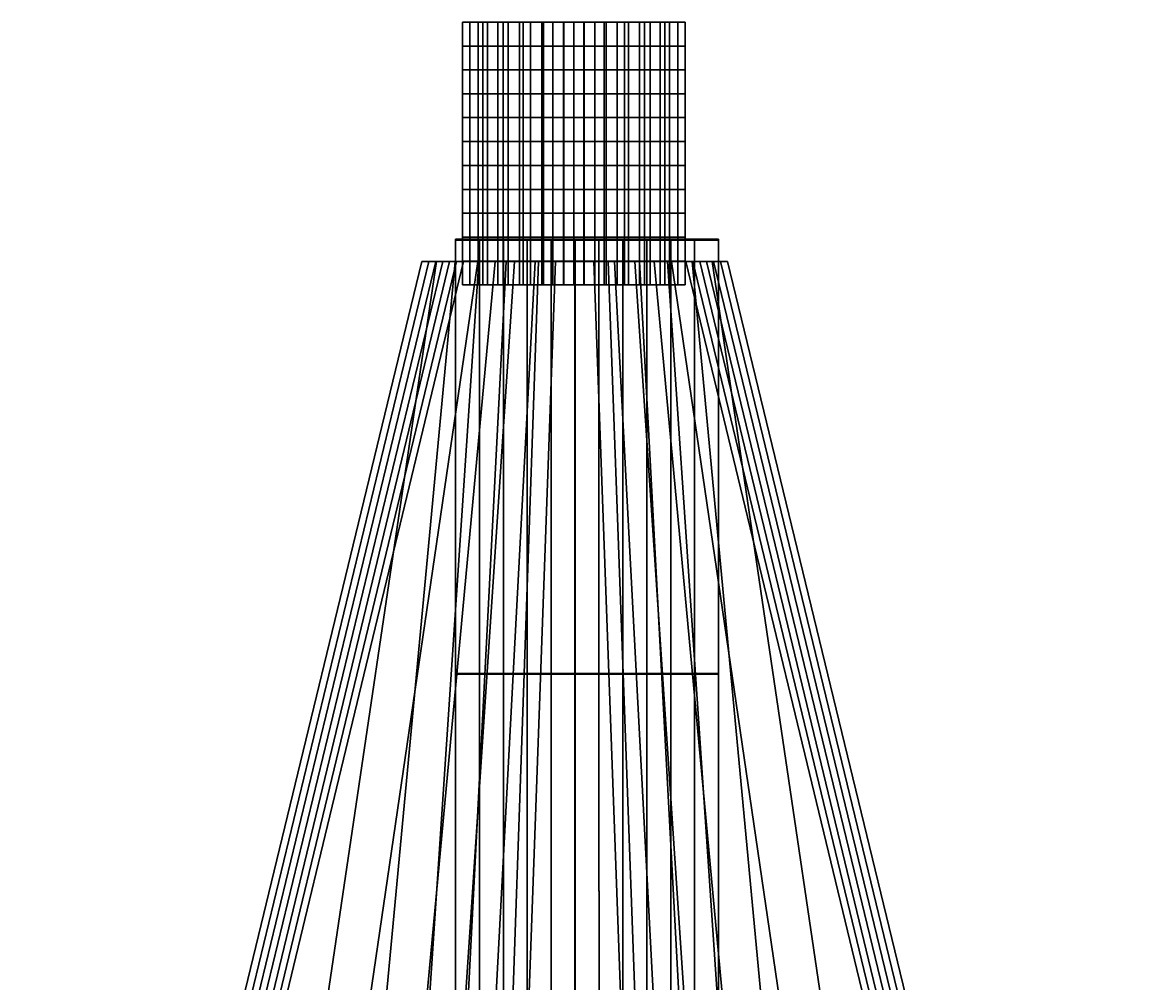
# Model space of a CAD drawing. Extents: x -231 to 375, y -1430 to 1430.
# Drawn here: x 19.4 to 124.5, y 1338.4 to 1429.9 of the extents above; entities that cross this region are included whole.
import ezdxf

# ---------------------------------------------------------------- set-up
doc = ezdxf.new("R2010")
doc.units = 0
for name, color, linetype in [('A_BULKHEAD', 251, 'CONTINUOUS'), ('BOW_PIECE', 251, 'CONTINUOUS'), ('HULL_SKIN', 7, 'CONTINUOUS')]:
    doc.layers.add(name, color=color, linetype=linetype)

msp = doc.modelspace()

# ---------------------------------------------------------------- meshes
at = {"layer": 'A_BULKHEAD'}
mesh = msp.add_polyface(dxfattribs=at)
corners = [(70.8776, 1423.0696, -133.0885), (68.9576, 1423.0696, -133.0885), (68.9576, 1425.3398, -133.0885), (70.8776, 1425.3398, -133.0885), (67.0279, 1423.0696, -133.0885), (67.0279, 1425.3398, -133.0885), (65.108, 1423.0696, -133.0885), (65.108, 1425.3398, -133.0885), (63.1783, 1423.0696, -133.0885), (63.1783, 1425.3398, -133.0885), (61.2584, 1423.0696, -133.0885), (61.2584, 1425.3398, -133.0885), (61.9479, 1425.3398, -123.3385), (61.9479, 1427.6099, -123.3385), (61.2584, 1427.6099, -133.0885), (62.7486, 1425.3398, -106.9685), (62.7486, 1427.6099, -106.9685), (63.6393, 1425.3398, -85.5585), (63.6393, 1427.6099, -85.5585), (64.5983, 1425.3398, -60.6585), (64.5983, 1427.6099, -60.6585), (65.608, 1425.3398, -33.8385), (65.608, 1427.6099, -33.8385), (66.6588, 1425.3398, -6.6485), (66.6588, 1427.6099, -6.6485), (67.7174, 1425.3398, 19.3415), (67.7174, 1427.6099, 19.3415), (68.7897, 1425.3398, 42.5615), (68.7897, 1427.6099, 42.5615), (69.8483, 1425.3398, 61.4715), (69.8483, 1427.6099, 61.4715), (70.8678, 1425.3398, 74.4915), (70.8678, 1427.6099, 74.4915), (71.8483, 1425.3398, 80.0615), (71.8483, 1427.6099, 80.0615), (72.8072, 1425.3398, -133.0885), (70.8776, 1427.6099, -133.0885), (72.8072, 1427.6099, -133.0885), (68.9576, 1427.6099, -133.0885), (67.0279, 1427.6099, -133.0885), (65.108, 1427.6099, -133.0885), (63.1783, 1427.6099, -133.0885), (61.9479, 1429.8899, -123.3385), (61.2584, 1429.8899, -133.0885), (62.7486, 1429.8899, -106.9685), (63.6393, 1429.8899, -85.5585), (64.5983, 1429.8899, -60.6585), (65.608, 1429.8899, -33.8385), (66.6588, 1429.8899, -6.6485), (67.7174, 1429.8899, 19.3415), (68.7897, 1429.8899, 42.5615), (69.8483, 1429.8899, 61.4715), (70.8678, 1429.8899, 74.4915), (71.8483, 1429.8899, 80.0615), (70.8776, 1429.8899, -133.0885), (72.8072, 1429.8899, -133.0885), (68.9576, 1429.8899, -133.0885), (67.0279, 1429.8899, -133.0885), (65.108, 1429.8899, -133.0885), (63.1783, 1429.8899, -133.0885), (72.8268, 1429.8899, 74.4915), (80.5084, 1429.8899, -133.0885)]
mesh.append_faces([[corners[k] for k in face] for face in [(0, 1, 2, 3), (1, 4, 5, 2), (4, 6, 7, 5), (6, 8, 9, 7), (10, 11, 9, 8), (12, 13, 14, 11), (12, 15, 16, 13), (15, 17, 18, 16), (17, 19, 20, 18), (19, 21, 22, 20), (21, 23, 24, 22), (23, 25, 26, 24), (25, 27, 28, 26), (27, 29, 30, 28), (29, 31, 32, 30), (31, 33, 34, 32), (35, 3, 36, 37), (3, 2, 38, 36), (2, 5, 39, 38), (5, 7, 40, 39), (7, 9, 41, 40), (11, 14, 41, 9), (13, 42, 43, 14), (13, 16, 44, 42), (16, 18, 45, 44), (18, 20, 46, 45), (20, 22, 47, 46), (22, 24, 48, 47), (24, 26, 49, 48), (26, 28, 50, 49), (28, 30, 51, 50), (30, 32, 52, 51), (32, 34, 53, 52), (37, 36, 54, 55), (36, 38, 56, 54), (38, 39, 57, 56), (39, 40, 58, 57), (40, 41, 59, 58), (14, 43, 59, 41), (42, 59, 43, 43), (46, 47, 48, 48), (48, 49, 50, 50), (50, 51, 52, 52), (52, 53, 60, 60), (42, 58, 59, 59), (42, 44, 58, 58), (46, 48, 50, 50), (50, 52, 60, 60), (44, 45, 58, 58), (45, 46, 50, 50), (45, 50, 58, 58), (50, 61, 58, 58)]])
mesh = msp.add_polyface(dxfattribs=at)
corners = [(79.0983, 1423.0696, -60.6585), (80.0475, 1423.0696, -85.5585), (80.0475, 1425.3398, -85.5585), (79.0983, 1425.3398, -60.6585), (80.9381, 1423.0696, -106.9685), (80.9381, 1425.3398, -106.9685), (81.7389, 1423.0696, -123.3385), (81.7389, 1425.3398, -123.3385), (82.4283, 1423.0696, -133.0885), (82.4283, 1425.3398, -133.0885), (80.5084, 1423.0696, -133.0885), (80.5084, 1425.3398, -133.0885), (78.5787, 1423.0696, -133.0885), (78.5787, 1425.3398, -133.0885), (76.6569, 1423.0696, -133.0885), (76.6569, 1425.3398, -133.0885), (74.7291, 1423.0696, -133.0885), (74.7291, 1425.3398, -133.0885), (72.8072, 1423.0696, -133.0885), (72.8072, 1425.3398, -133.0885), (71.8483, 1425.3398, 80.0615), (72.8268, 1425.3398, 74.4915), (72.8268, 1427.6099, 74.4915), (71.8483, 1427.6099, 80.0615), (73.8483, 1425.3398, 61.4715), (73.8483, 1427.6099, 61.4715), (74.9088, 1425.3398, 42.5615), (74.9088, 1427.6099, 42.5615), (75.9674, 1425.3398, 19.3415), (75.9674, 1427.6099, 19.3415), (77.0377, 1425.3398, -6.6485), (77.0377, 1427.6099, -6.6485), (78.0885, 1425.3398, -33.8385), (78.0885, 1427.6099, -33.8385), (79.0983, 1427.6099, -60.6585), (80.0475, 1427.6099, -85.5585), (80.9381, 1427.6099, -106.9685), (81.7389, 1427.6099, -123.3385), (82.4283, 1427.6099, -133.0885), (80.5084, 1427.6099, -133.0885), (78.5787, 1427.6099, -133.0885), (76.6569, 1427.6099, -133.0885), (74.7291, 1427.6099, -133.0885), (72.8072, 1427.6099, -133.0885), (72.8268, 1429.8899, 74.4915), (71.8483, 1429.8899, 80.0615), (73.8483, 1429.8899, 61.4715), (74.9088, 1429.8899, 42.5615), (75.9674, 1429.8899, 19.3415), (77.0377, 1429.8899, -6.6485), (78.0885, 1429.8899, -33.8385), (79.0983, 1429.8899, -60.6585), (80.0475, 1429.8899, -85.5585), (80.9381, 1429.8899, -106.9685), (81.7389, 1429.8899, -123.3385), (82.4283, 1429.8899, -133.0885), (80.5084, 1429.8899, -133.0885), (78.5787, 1429.8899, -133.0885), (76.6569, 1429.8899, -133.0885), (74.7291, 1429.8899, -133.0885), (72.8072, 1429.8899, -133.0885), (68.7897, 1429.8899, 42.5615)]
mesh.append_faces([[corners[k] for k in face] for face in [(0, 1, 2, 3), (1, 4, 5, 2), (4, 6, 7, 5), (6, 8, 9, 7), (8, 10, 11, 9), (10, 12, 13, 11), (12, 14, 15, 13), (14, 16, 17, 15), (16, 18, 19, 17), (20, 21, 22, 23), (21, 24, 25, 22), (24, 26, 27, 25), (26, 28, 29, 27), (28, 30, 31, 29), (30, 32, 33, 31), (32, 3, 34, 33), (3, 2, 35, 34), (2, 5, 36, 35), (5, 7, 37, 36), (7, 9, 38, 37), (9, 11, 39, 38), (11, 13, 40, 39), (13, 15, 41, 40), (15, 17, 42, 41), (17, 19, 43, 42), (23, 22, 44, 45), (22, 25, 46, 44), (25, 27, 47, 46), (27, 29, 48, 47), (29, 31, 49, 48), (31, 33, 50, 49), (33, 34, 51, 50), (34, 35, 52, 51), (35, 36, 53, 52), (36, 37, 54, 53), (37, 38, 55, 54), (38, 39, 56, 55), (39, 40, 57, 56), (40, 41, 58, 57), (41, 42, 59, 58), (42, 43, 60, 59), (44, 46, 47, 47), (47, 48, 49, 49), (49, 50, 51, 51), (54, 55, 56, 56), (44, 47, 49, 49), (53, 54, 56, 56), (61, 44, 49, 49), (52, 53, 56, 56), (61, 49, 51, 51), (51, 52, 56, 56), (61, 51, 56, 56)]])
mesh = msp.add_polyface(dxfattribs=at)
corners = [(72.8072, 1416.2498, -133.0885), (70.8776, 1416.2498, -133.0885), (70.8776, 1418.5198, -133.0885), (72.8072, 1418.5198, -133.0885), (68.9576, 1416.2498, -133.0885), (68.9576, 1418.5198, -133.0885), (67.0279, 1416.2498, -133.0885), (67.0279, 1418.5198, -133.0885), (65.108, 1416.2498, -133.0885), (65.108, 1418.5198, -133.0885), (63.1783, 1416.2498, -133.0885), (63.1783, 1418.5198, -133.0885), (61.9479, 1418.5198, -123.3385), (61.9479, 1420.7998, -123.3385), (61.2584, 1420.7998, -133.0885), (61.2584, 1418.5198, -133.0885), (62.7486, 1418.5198, -106.9685), (62.7486, 1420.7998, -106.9685), (63.6393, 1418.5198, -85.5585), (63.6393, 1420.7998, -85.5585), (64.5983, 1418.5198, -60.6585), (64.5983, 1420.7998, -60.6585), (65.608, 1418.5198, -33.8385), (65.608, 1420.7998, -33.8385), (66.6588, 1418.5198, -6.6485), (66.6588, 1420.7998, -6.6485), (67.7174, 1418.5198, 19.3415), (67.7174, 1420.7998, 19.3415), (68.7897, 1418.5198, 42.5615), (68.7897, 1420.7998, 42.5615), (69.8483, 1418.5198, 61.4715), (69.8483, 1420.7998, 61.4715), (70.8678, 1418.5198, 74.4915), (70.8678, 1420.7998, 74.4915), (71.8483, 1418.5198, 80.0615), (71.8483, 1420.7998, 80.0615), (70.8776, 1420.7998, -133.0885), (72.8072, 1420.7998, -133.0885), (68.9576, 1420.7998, -133.0885), (67.0279, 1420.7998, -133.0885), (65.108, 1420.7998, -133.0885), (63.1783, 1420.7998, -133.0885), (61.9479, 1423.0696, -123.3385), (61.2584, 1423.0696, -133.0885), (62.7486, 1423.0696, -106.9685), (63.6393, 1423.0696, -85.5585), (64.5983, 1423.0696, -60.6585), (65.608, 1423.0696, -33.8385), (66.6588, 1423.0696, -6.6485), (67.7174, 1423.0696, 19.3415), (68.7897, 1423.0696, 42.5615), (69.8483, 1423.0696, 61.4715), (70.8678, 1423.0696, 74.4915), (71.8483, 1423.0696, 80.0615), (70.8776, 1423.0696, -133.0885), (72.8072, 1423.0696, -133.0885), (68.9576, 1423.0696, -133.0885), (67.0279, 1423.0696, -133.0885), (65.108, 1423.0696, -133.0885), (63.1783, 1423.0696, -133.0885), (61.9479, 1425.3398, -123.3385), (61.2584, 1425.3398, -133.0885), (62.7486, 1425.3398, -106.9685), (63.6393, 1425.3398, -85.5585), (64.5983, 1425.3398, -60.6585), (65.608, 1425.3398, -33.8385), (66.6588, 1425.3398, -6.6485), (67.7174, 1425.3398, 19.3415), (68.7897, 1425.3398, 42.5615), (69.8483, 1425.3398, 61.4715), (70.8678, 1425.3398, 74.4915), (71.8483, 1425.3398, 80.0615), (70.8776, 1425.3398, -133.0885), (72.8072, 1425.3398, -133.0885)]
mesh.append_faces([[corners[k] for k in face] for face in [(0, 1, 2, 3), (1, 4, 5, 2), (4, 6, 7, 5), (6, 8, 9, 7), (8, 10, 11, 9), (12, 13, 14, 15), (12, 16, 17, 13), (16, 18, 19, 17), (18, 20, 21, 19), (20, 22, 23, 21), (22, 24, 25, 23), (24, 26, 27, 25), (26, 28, 29, 27), (28, 30, 31, 29), (30, 32, 33, 31), (32, 34, 35, 33), (3, 2, 36, 37), (2, 5, 38, 36), (5, 7, 39, 38), (7, 9, 40, 39), (9, 11, 41, 40), (15, 14, 41, 11), (13, 42, 43, 14), (13, 17, 44, 42), (17, 19, 45, 44), (19, 21, 46, 45), (21, 23, 47, 46), (23, 25, 48, 47), (25, 27, 49, 48), (27, 29, 50, 49), (29, 31, 51, 50), (31, 33, 52, 51), (33, 35, 53, 52), (37, 36, 54, 55), (36, 38, 56, 54), (38, 39, 57, 56), (39, 40, 58, 57), (40, 41, 59, 58), (14, 43, 59, 41), (42, 60, 61, 43), (42, 44, 62, 60), (44, 45, 63, 62), (45, 46, 64, 63), (46, 47, 65, 64), (47, 48, 66, 65), (48, 49, 67, 66), (49, 50, 68, 67), (50, 51, 69, 68), (51, 52, 70, 69), (52, 53, 71, 70), (55, 54, 72, 73)]])
mesh = msp.add_polyface(dxfattribs=at)
corners = [(75.9674, 1416.2498, 19.3415), (77.0377, 1416.2498, -6.6485), (77.0377, 1418.5198, -6.6485), (75.9674, 1418.5198, 19.3415), (78.0885, 1416.2498, -33.8385), (78.0885, 1418.5198, -33.8385), (79.0983, 1416.2498, -60.6585), (79.0983, 1418.5198, -60.6585), (80.0475, 1416.2498, -85.5585), (80.0475, 1418.5198, -85.5585), (80.9381, 1416.2498, -106.9685), (80.9381, 1418.5198, -106.9685), (81.7389, 1416.2498, -123.3385), (81.7389, 1418.5198, -123.3385), (82.4283, 1416.2498, -133.0885), (82.4283, 1418.5198, -133.0885), (80.5084, 1416.2498, -133.0885), (80.5084, 1418.5198, -133.0885), (78.5787, 1416.2498, -133.0885), (78.5787, 1418.5198, -133.0885), (76.6569, 1416.2498, -133.0885), (76.6569, 1418.5198, -133.0885), (74.7291, 1416.2498, -133.0885), (74.7291, 1418.5198, -133.0885), (72.8072, 1416.2498, -133.0885), (72.8072, 1418.5198, -133.0885), (71.8483, 1418.5198, 80.0615), (72.8268, 1418.5198, 74.4915), (72.8268, 1420.7998, 74.4915), (71.8483, 1420.7998, 80.0615), (73.8483, 1418.5198, 61.4715), (73.8483, 1420.7998, 61.4715), (74.9088, 1418.5198, 42.5615), (74.9088, 1420.7998, 42.5615), (75.9674, 1420.7998, 19.3415), (77.0377, 1420.7998, -6.6485), (78.0885, 1420.7998, -33.8385), (79.0983, 1420.7998, -60.6585), (80.0475, 1420.7998, -85.5585), (80.9381, 1420.7998, -106.9685), (81.7389, 1420.7998, -123.3385), (82.4283, 1420.7998, -133.0885), (80.5084, 1420.7998, -133.0885), (78.5787, 1420.7998, -133.0885), (76.6569, 1420.7998, -133.0885), (74.7291, 1420.7998, -133.0885), (72.8072, 1420.7998, -133.0885), (72.8268, 1423.0696, 74.4915), (71.8483, 1423.0696, 80.0615), (73.8483, 1423.0696, 61.4715), (74.9088, 1423.0696, 42.5615), (75.9674, 1423.0696, 19.3415), (77.0377, 1423.0696, -6.6485), (78.0885, 1423.0696, -33.8385), (79.0983, 1423.0696, -60.6585), (80.0475, 1423.0696, -85.5585), (80.9381, 1423.0696, -106.9685), (81.7389, 1423.0696, -123.3385), (82.4283, 1423.0696, -133.0885), (80.5084, 1423.0696, -133.0885), (78.5787, 1423.0696, -133.0885), (76.6569, 1423.0696, -133.0885), (74.7291, 1423.0696, -133.0885), (72.8072, 1423.0696, -133.0885), (72.8268, 1425.3398, 74.4915), (71.8483, 1425.3398, 80.0615), (73.8483, 1425.3398, 61.4715), (74.9088, 1425.3398, 42.5615), (75.9674, 1425.3398, 19.3415), (77.0377, 1425.3398, -6.6485), (78.0885, 1425.3398, -33.8385), (79.0983, 1425.3398, -60.6585)]
mesh.append_faces([[corners[k] for k in face] for face in [(0, 1, 2, 3), (1, 4, 5, 2), (4, 6, 7, 5), (6, 8, 9, 7), (8, 10, 11, 9), (10, 12, 13, 11), (12, 14, 15, 13), (14, 16, 17, 15), (16, 18, 19, 17), (18, 20, 21, 19), (20, 22, 23, 21), (22, 24, 25, 23), (26, 27, 28, 29), (27, 30, 31, 28), (30, 32, 33, 31), (32, 3, 34, 33), (3, 2, 35, 34), (2, 5, 36, 35), (5, 7, 37, 36), (7, 9, 38, 37), (9, 11, 39, 38), (11, 13, 40, 39), (13, 15, 41, 40), (15, 17, 42, 41), (17, 19, 43, 42), (19, 21, 44, 43), (21, 23, 45, 44), (23, 25, 46, 45), (29, 28, 47, 48), (28, 31, 49, 47), (31, 33, 50, 49), (33, 34, 51, 50), (34, 35, 52, 51), (35, 36, 53, 52), (36, 37, 54, 53), (37, 38, 55, 54), (38, 39, 56, 55), (39, 40, 57, 56), (40, 41, 58, 57), (41, 42, 59, 58), (42, 43, 60, 59), (43, 44, 61, 60), (44, 45, 62, 61), (45, 46, 63, 62), (48, 47, 64, 65), (47, 49, 66, 64), (49, 50, 67, 66), (50, 51, 68, 67), (51, 52, 69, 68), (52, 53, 70, 69), (53, 54, 71, 70)]])
mesh = msp.add_polyface(dxfattribs=at)
corners = [(67.7174, 1409.4299, 19.3415), (68.7897, 1409.4299, 42.5615), (68.7897, 1411.71, 42.5615), (67.7174, 1411.71, 19.3415), (69.8483, 1409.4299, 61.4715), (69.8483, 1411.71, 61.4715), (70.8678, 1409.4299, 74.4915), (70.8678, 1411.71, 74.4915), (71.8483, 1409.4299, 80.0615), (71.8483, 1411.71, 80.0615), (70.8776, 1409.4299, -133.0885), (68.9576, 1409.4299, -133.0885), (68.9576, 1411.71, -133.0885), (70.8776, 1411.71, -133.0885), (67.0279, 1409.4299, -133.0885), (67.0279, 1411.71, -133.0885), (65.108, 1409.4299, -133.0885), (65.108, 1411.71, -133.0885), (63.1783, 1409.4299, -133.0885), (63.1783, 1411.71, -133.0885), (61.2584, 1409.4299, -133.0885), (61.2584, 1411.71, -133.0885), (61.9479, 1411.71, -123.3385), (61.9479, 1413.98, -123.3385), (61.2584, 1413.98, -133.0885), (62.7486, 1411.71, -106.9685), (62.7486, 1413.98, -106.9685), (63.6393, 1411.71, -85.5585), (63.6393, 1413.98, -85.5585), (64.5983, 1411.71, -60.6585), (64.5983, 1413.98, -60.6585), (65.608, 1411.71, -33.8385), (65.608, 1413.98, -33.8385), (66.6588, 1411.71, -6.6485), (66.6588, 1413.98, -6.6485), (67.7174, 1413.98, 19.3415), (68.7897, 1413.98, 42.5615), (69.8483, 1413.98, 61.4715), (70.8678, 1413.98, 74.4915), (71.8483, 1413.98, 80.0615), (68.9576, 1413.98, -133.0885), (70.8776, 1413.98, -133.0885), (67.0279, 1413.98, -133.0885), (65.108, 1413.98, -133.0885), (63.1783, 1413.98, -133.0885), (61.9479, 1416.2498, -123.3385), (61.2584, 1416.2498, -133.0885), (62.7486, 1416.2498, -106.9685), (63.6393, 1416.2498, -85.5585), (64.5983, 1416.2498, -60.6585), (65.608, 1416.2498, -33.8385), (66.6588, 1416.2498, -6.6485), (67.7174, 1416.2498, 19.3415), (68.7897, 1416.2498, 42.5615), (69.8483, 1416.2498, 61.4715), (70.8678, 1416.2498, 74.4915), (68.9576, 1416.2498, -133.0885), (70.8776, 1416.2498, -133.0885), (67.0279, 1416.2498, -133.0885), (65.108, 1416.2498, -133.0885), (63.1783, 1416.2498, -133.0885), (61.9479, 1418.5198, -123.3385), (61.2584, 1418.5198, -133.0885), (62.7486, 1418.5198, -106.9685), (63.6393, 1418.5198, -85.5585), (64.5983, 1418.5198, -60.6585), (65.608, 1418.5198, -33.8385), (66.6588, 1418.5198, -6.6485), (67.7174, 1418.5198, 19.3415), (68.7897, 1418.5198, 42.5615), (69.8483, 1418.5198, 61.4715), (70.8678, 1418.5198, 74.4915), (63.1783, 1418.5198, -133.0885)]
mesh.append_faces([[corners[k] for k in face] for face in [(0, 1, 2, 3), (1, 4, 5, 2), (4, 6, 7, 5), (6, 8, 9, 7), (10, 11, 12, 13), (11, 14, 15, 12), (14, 16, 17, 15), (16, 18, 19, 17), (20, 21, 19, 18), (22, 23, 24, 21), (22, 25, 26, 23), (25, 27, 28, 26), (27, 29, 30, 28), (29, 31, 32, 30), (31, 33, 34, 32), (33, 3, 35, 34), (3, 2, 36, 35), (2, 5, 37, 36), (5, 7, 38, 37), (7, 9, 39, 38), (13, 12, 40, 41), (12, 15, 42, 40), (15, 17, 43, 42), (17, 19, 44, 43), (21, 24, 44, 19), (23, 45, 46, 24), (23, 26, 47, 45), (26, 28, 48, 47), (28, 30, 49, 48), (30, 32, 50, 49), (32, 34, 51, 50), (34, 35, 52, 51), (35, 36, 53, 52), (36, 37, 54, 53), (37, 38, 55, 54), (41, 40, 56, 57), (40, 42, 58, 56), (42, 43, 59, 58), (43, 44, 60, 59), (24, 46, 60, 44), (45, 61, 62, 46), (45, 47, 63, 61), (47, 48, 64, 63), (48, 49, 65, 64), (49, 50, 66, 65), (50, 51, 67, 66), (51, 52, 68, 67), (52, 53, 69, 68), (53, 54, 70, 69), (54, 55, 71, 70), (46, 62, 72, 60)]])
mesh = msp.add_polyface(dxfattribs=at)
corners = [(77.0377, 1409.4299, -6.6485), (78.0885, 1409.4299, -33.8385), (78.0885, 1411.71, -33.8385), (77.0377, 1411.71, -6.6485), (79.0983, 1409.4299, -60.6585), (79.0983, 1411.71, -60.6585), (80.0475, 1409.4299, -85.5585), (80.0475, 1411.71, -85.5585), (80.9381, 1409.4299, -106.9685), (80.9381, 1411.71, -106.9685), (81.7389, 1409.4299, -123.3385), (81.7389, 1411.71, -123.3385), (82.4283, 1409.4299, -133.0885), (82.4283, 1411.71, -133.0885), (80.5084, 1409.4299, -133.0885), (80.5084, 1411.71, -133.0885), (78.5787, 1409.4299, -133.0885), (78.5787, 1411.71, -133.0885), (76.6569, 1409.4299, -133.0885), (76.6569, 1411.71, -133.0885), (74.7291, 1409.4299, -133.0885), (74.7291, 1411.71, -133.0885), (72.8072, 1409.4299, -133.0885), (72.8072, 1411.71, -133.0885), (70.8776, 1409.4299, -133.0885), (70.8776, 1411.71, -133.0885), (71.8483, 1411.71, 80.0615), (72.8268, 1411.71, 74.4915), (72.8268, 1413.98, 74.4915), (71.8483, 1413.98, 80.0615), (73.8483, 1411.71, 61.4715), (73.8483, 1413.98, 61.4715), (74.9088, 1411.71, 42.5615), (74.9088, 1413.98, 42.5615), (75.9674, 1411.71, 19.3415), (75.9674, 1413.98, 19.3415), (77.0377, 1413.98, -6.6485), (78.0885, 1413.98, -33.8385), (79.0983, 1413.98, -60.6585), (80.0475, 1413.98, -85.5585), (80.9381, 1413.98, -106.9685), (81.7389, 1413.98, -123.3385), (82.4283, 1413.98, -133.0885), (80.5084, 1413.98, -133.0885), (78.5787, 1413.98, -133.0885), (76.6569, 1413.98, -133.0885), (74.7291, 1413.98, -133.0885), (72.8072, 1413.98, -133.0885), (70.8776, 1413.98, -133.0885), (70.8678, 1413.98, 74.4915), (71.8483, 1416.2498, 80.0615), (70.8678, 1416.2498, 74.4915), (72.8268, 1416.2498, 74.4915), (73.8483, 1416.2498, 61.4715), (74.9088, 1416.2498, 42.5615), (75.9674, 1416.2498, 19.3415), (77.0377, 1416.2498, -6.6485), (78.0885, 1416.2498, -33.8385), (79.0983, 1416.2498, -60.6585), (80.0475, 1416.2498, -85.5585), (80.9381, 1416.2498, -106.9685), (81.7389, 1416.2498, -123.3385), (82.4283, 1416.2498, -133.0885), (80.5084, 1416.2498, -133.0885), (78.5787, 1416.2498, -133.0885), (76.6569, 1416.2498, -133.0885), (74.7291, 1416.2498, -133.0885), (72.8072, 1416.2498, -133.0885), (70.8776, 1416.2498, -133.0885), (71.8483, 1418.5198, 80.0615), (70.8678, 1418.5198, 74.4915), (72.8268, 1418.5198, 74.4915), (73.8483, 1418.5198, 61.4715), (74.9088, 1418.5198, 42.5615), (75.9674, 1418.5198, 19.3415)]
mesh.append_faces([[corners[k] for k in face] for face in [(0, 1, 2, 3), (1, 4, 5, 2), (4, 6, 7, 5), (6, 8, 9, 7), (8, 10, 11, 9), (10, 12, 13, 11), (12, 14, 15, 13), (14, 16, 17, 15), (16, 18, 19, 17), (18, 20, 21, 19), (20, 22, 23, 21), (22, 24, 25, 23), (26, 27, 28, 29), (27, 30, 31, 28), (30, 32, 33, 31), (32, 34, 35, 33), (34, 3, 36, 35), (3, 2, 37, 36), (2, 5, 38, 37), (5, 7, 39, 38), (7, 9, 40, 39), (9, 11, 41, 40), (11, 13, 42, 41), (13, 15, 43, 42), (15, 17, 44, 43), (17, 19, 45, 44), (19, 21, 46, 45), (21, 23, 47, 46), (23, 25, 48, 47), (49, 29, 50, 51), (29, 28, 52, 50), (28, 31, 53, 52), (31, 33, 54, 53), (33, 35, 55, 54), (35, 36, 56, 55), (36, 37, 57, 56), (37, 38, 58, 57), (38, 39, 59, 58), (39, 40, 60, 59), (40, 41, 61, 60), (41, 42, 62, 61), (42, 43, 63, 62), (43, 44, 64, 63), (44, 45, 65, 64), (45, 46, 66, 65), (46, 47, 67, 66), (47, 48, 68, 67), (51, 50, 69, 70), (50, 52, 71, 69), (52, 53, 72, 71), (53, 54, 73, 72), (54, 55, 74, 73)]])
mesh = msp.add_polyface(dxfattribs=at)
corners = [(61.2584, 1404.8899, -133.0885), (61.9479, 1404.8899, -123.3385), (61.9479, 1407.1597, -123.3385), (61.2584, 1407.1597, -133.0885), (62.7487, 1404.8899, -106.9685), (62.7487, 1407.1597, -106.9685), (63.6393, 1404.8899, -85.5585), (63.6393, 1407.1597, -85.5585), (64.5983, 1404.8899, -60.6585), (64.5983, 1407.1597, -60.6585), (65.608, 1404.8899, -33.8385), (65.608, 1407.1597, -33.8385), (66.6588, 1404.8899, -6.6485), (66.6588, 1407.1597, -6.6485), (67.7174, 1404.8899, 19.3415), (67.7174, 1407.1597, 19.3415), (68.7897, 1404.8899, 42.5615), (68.7897, 1407.1597, 42.5615), (69.8483, 1404.8899, 61.4715), (69.8483, 1407.1597, 61.4715), (70.8678, 1404.8899, 74.4915), (70.8678, 1407.1597, 74.4915), (71.8483, 1404.8899, 80.0615), (71.8483, 1407.1597, 80.0615), (70.8776, 1404.8899, -133.0885), (68.9576, 1404.8899, -133.0885), (68.9576, 1407.1597, -133.0885), (70.8776, 1407.1597, -133.0885), (67.0279, 1404.8899, -133.0885), (67.0279, 1407.1597, -133.0885), (65.108, 1404.8899, -133.0885), (65.108, 1407.1597, -133.0885), (63.1783, 1404.8899, -133.0885), (63.1783, 1407.1597, -133.0885), (61.9479, 1409.4299, -123.3385), (61.2584, 1409.4299, -133.0885), (62.7487, 1409.4299, -106.9685), (63.6393, 1409.4299, -85.5585), (64.5983, 1409.4299, -60.6585), (65.608, 1409.4299, -33.8385), (66.6588, 1409.4299, -6.6485), (67.7174, 1409.4299, 19.3415), (68.7897, 1409.4299, 42.5615), (69.8483, 1409.4299, 61.4715), (70.8678, 1409.4299, 74.4915), (71.8483, 1409.4299, 80.0615), (68.9576, 1409.4299, -133.0885), (70.8776, 1409.4299, -133.0885), (67.0279, 1409.4299, -133.0885), (65.108, 1409.4299, -133.0885), (63.1783, 1409.4299, -133.0885), (61.9479, 1411.71, -123.3385), (61.2584, 1411.71, -133.0885), (62.7486, 1411.71, -106.9685), (63.6393, 1411.71, -85.5585), (64.5983, 1411.71, -60.6585), (65.608, 1411.71, -33.8385), (66.6588, 1411.71, -6.6485), (67.7174, 1411.71, 19.3415), (74.7291, 1404.8899, -133.0885), (74.9088, 1404.8899, 42.5615), (81.7389, 1404.8899, -123.3385)]
mesh.append_faces([[corners[k] for k in face] for face in [(0, 1, 2, 3), (1, 4, 5, 2), (4, 6, 7, 5), (6, 8, 9, 7), (8, 10, 11, 9), (10, 12, 13, 11), (12, 14, 15, 13), (14, 16, 17, 15), (16, 18, 19, 17), (18, 20, 21, 19), (20, 22, 23, 21), (24, 25, 26, 27), (25, 28, 29, 26), (28, 30, 31, 29), (30, 32, 33, 31), (0, 3, 33, 32), (2, 34, 35, 3), (2, 5, 36, 34), (5, 7, 37, 36), (7, 9, 38, 37), (9, 11, 39, 38), (11, 13, 40, 39), (13, 15, 41, 40), (15, 17, 42, 41), (17, 19, 43, 42), (19, 21, 44, 43), (21, 23, 45, 44), (27, 26, 46, 47), (26, 29, 48, 46), (29, 31, 49, 48), (31, 33, 50, 49), (3, 35, 50, 33), (34, 51, 52, 35), (34, 36, 53, 51), (36, 37, 54, 53), (37, 38, 55, 54), (38, 39, 56, 55), (39, 40, 57, 56), (40, 41, 58, 57), (0, 32, 1, 1), (16, 20, 18, 18), (12, 16, 14, 14), (8, 12, 10, 10), (1, 32, 4, 4), (4, 32, 28, 28), (12, 20, 16, 16), (4, 28, 6, 6), (6, 28, 59, 59), (12, 60, 20, 20), (6, 59, 8, 8), (8, 61, 12, 12)]])
mesh = msp.add_polyface(dxfattribs=at)
corners = [(71.8483, 1404.8899, 80.0615), (72.8268, 1404.8899, 74.4915), (72.8268, 1407.1597, 74.4915), (71.8483, 1407.1597, 80.0615), (73.8483, 1404.8899, 61.4715), (73.8483, 1407.1597, 61.4715), (74.9088, 1404.8899, 42.5615), (74.9088, 1407.1597, 42.5615), (75.9674, 1404.8899, 19.3415), (75.9674, 1407.1597, 19.3415), (77.0377, 1404.8899, -6.6485), (77.0377, 1407.1597, -6.6485), (78.0885, 1404.8899, -33.8385), (78.0885, 1407.1597, -33.8385), (79.0983, 1404.8899, -60.6585), (79.0983, 1407.1597, -60.6585), (80.0475, 1404.8899, -85.5585), (80.0475, 1407.1597, -85.5585), (80.9381, 1404.8899, -106.9685), (80.9381, 1407.1597, -106.9685), (81.7389, 1404.8899, -123.3385), (81.7389, 1407.1597, -123.3385), (82.4283, 1404.8899, -133.0885), (82.4283, 1407.1597, -133.0885), (80.5084, 1404.8899, -133.0885), (80.5084, 1407.1597, -133.0885), (78.5787, 1404.8899, -133.0885), (78.5787, 1407.1597, -133.0885), (76.6569, 1404.8899, -133.0885), (76.6569, 1407.1597, -133.0885), (74.7291, 1404.8899, -133.0885), (74.7291, 1407.1597, -133.0885), (72.8072, 1404.8899, -133.0885), (72.8072, 1407.1597, -133.0885), (70.8776, 1404.8899, -133.0885), (70.8776, 1407.1597, -133.0885), (72.8268, 1409.4299, 74.4915), (71.8483, 1409.4299, 80.0615), (73.8483, 1409.4299, 61.4715), (74.9088, 1409.4299, 42.5615), (75.9674, 1409.4299, 19.3415), (77.0377, 1409.4299, -6.6485), (78.0885, 1409.4299, -33.8385), (79.0983, 1409.4299, -60.6585), (80.0475, 1409.4299, -85.5585), (80.9381, 1409.4299, -106.9685), (81.7389, 1409.4299, -123.3385), (82.4283, 1409.4299, -133.0885), (80.5084, 1409.4299, -133.0885), (78.5787, 1409.4299, -133.0885), (76.6569, 1409.4299, -133.0885), (74.7291, 1409.4299, -133.0885), (72.8072, 1409.4299, -133.0885), (70.8776, 1409.4299, -133.0885), (72.8268, 1411.71, 74.4915), (71.8483, 1411.71, 80.0615), (73.8483, 1411.71, 61.4715), (74.9088, 1411.71, 42.5615), (75.9674, 1411.71, 19.3415), (77.0377, 1411.71, -6.6485), (70.8678, 1404.8899, 74.4915), (64.5983, 1404.8899, -60.6585), (66.6588, 1404.8899, -6.6485)]
mesh.append_faces([[corners[k] for k in face] for face in [(0, 1, 2, 3), (1, 4, 5, 2), (4, 6, 7, 5), (6, 8, 9, 7), (8, 10, 11, 9), (10, 12, 13, 11), (12, 14, 15, 13), (14, 16, 17, 15), (16, 18, 19, 17), (18, 20, 21, 19), (20, 22, 23, 21), (22, 24, 25, 23), (24, 26, 27, 25), (26, 28, 29, 27), (28, 30, 31, 29), (30, 32, 33, 31), (32, 34, 35, 33), (3, 2, 36, 37), (2, 5, 38, 36), (5, 7, 39, 38), (7, 9, 40, 39), (9, 11, 41, 40), (11, 13, 42, 41), (13, 15, 43, 42), (15, 17, 44, 43), (17, 19, 45, 44), (19, 21, 46, 45), (21, 23, 47, 46), (23, 25, 48, 47), (25, 27, 49, 48), (27, 29, 50, 49), (29, 31, 51, 50), (31, 33, 52, 51), (33, 35, 53, 52), (37, 36, 54, 55), (36, 38, 56, 54), (38, 39, 57, 56), (39, 40, 58, 57), (40, 41, 59, 58), (10, 14, 12, 12), (6, 10, 8, 8), (1, 6, 4, 4), (60, 1, 0, 0), (6, 14, 10, 10), (60, 6, 1, 1), (20, 30, 22, 22), (6, 16, 14, 14), (61, 30, 20, 20), (62, 16, 6, 6), (62, 20, 18, 18), (62, 18, 16, 16)]])
at = {"layer": 'BOW_PIECE'}
mesh = msp.add_polyface(dxfattribs=at)
corners = [(85.5983, 1409.1597, -133.0984), (85.5983, 1367.8501, -133.0984), (83.3287, 1367.8501, -133.0984), (83.3287, 1409.1597, -133.0984), (85.5983, 1326.5398, -133.0984), (83.3288, 1326.5398, -133.0984), (85.5983, 1285.2896, 103.5516), (85.5983, 1326.6096, 96.0016), (83.3288, 1326.6096, 96.0016), (83.3288, 1285.2896, 103.5516), (85.5983, 1367.9199, 88.4516), (83.3287, 1367.9199, 88.4516), (85.5983, 1409.2397, 80.9016), (83.3287, 1409.2397, 80.9016), (81.0592, 1367.8501, -133.0984), (81.0592, 1409.1597, -133.0984), (81.0592, 1326.5398, -133.0984), (81.0592, 1326.6096, 96.0016), (81.0592, 1285.2896, 103.5516), (81.0592, 1367.9199, 88.4516), (81.0592, 1409.2397, 80.9016), (78.778, 1367.8501, -133.0984), (78.7779, 1409.1597, -133.0984), (78.778, 1326.5398, -133.0984), (78.778, 1326.6096, 96.0016), (78.778, 1285.2896, 103.5516), (78.778, 1367.9199, 88.4516), (78.7779, 1409.2397, 80.9016), (76.5084, 1367.8501, -133.0984), (76.5084, 1409.1597, -133.0984), (76.5084, 1326.5398, -133.0984), (76.5084, 1326.6096, 96.0016), (76.5084, 1285.2896, 103.5516), (76.5084, 1367.9199, 88.4516), (76.5084, 1409.2397, 80.9016), (74.2369, 1367.8501, -133.0984), (74.2369, 1409.1597, -133.0984), (74.237, 1326.5398, -133.0984), (74.237, 1326.6096, 96.0016), (74.237, 1285.2896, 103.5516), (74.2369, 1367.9199, 88.4516), (74.2369, 1409.2397, 80.9016), (71.9694, 1367.8501, -133.0984), (71.9694, 1409.1597, -133.0984), (71.9694, 1326.5398, -133.0984), (74.237, 1285.2297, -133.0984), (71.9694, 1285.2297, -133.0984), (71.9694, 1326.6096, 96.0016), (71.9694, 1285.2896, 103.5516), (71.9694, 1367.9199, 88.4516), (71.9694, 1409.2397, 80.9016), (69.6881, 1367.8501, -133.0984), (69.6881, 1409.1597, -133.0984), (69.6881, 1326.5398, -133.0984), (69.6881, 1285.2297, -133.0984), (69.6881, 1326.6096, 96.0016), (69.6881, 1285.2896, 103.5516), (69.6881, 1367.9199, 88.4516), (69.6881, 1409.2397, 80.9016), (67.4186, 1367.8501, -133.0984), (67.4186, 1409.1597, -133.0984), (67.4186, 1326.5398, -133.0984), (67.4186, 1285.2297, -133.0984), (67.4186, 1326.6096, 96.0016), (67.4186, 1285.2896, 103.5516), (67.4186, 1367.9199, 88.4516), (65.1471, 1367.8501, -133.0984), (65.1471, 1409.1597, -133.0984), (65.1471, 1326.5398, -133.0984), (65.1471, 1285.2297, -133.0984), (65.1471, 1326.6096, 96.0016), (65.1471, 1285.2896, 103.5516), (65.1471, 1367.9199, 88.4516), (62.8678, 1367.8501, -133.0984), (62.8678, 1409.1597, -133.0984), (62.8678, 1326.5398, -133.0984), (62.8678, 1285.2297, -133.0984), (62.8678, 1326.6096, 96.0016), (62.8678, 1285.2896, 103.5516), (62.8678, 1367.9199, 88.4516), (60.5983, 1367.8501, -133.0984), (60.5983, 1409.1597, -133.0984), (60.5983, 1326.5398, -133.0984), (60.5983, 1285.2297, -133.0984), (60.5983, 1326.6096, 96.0016), (60.5983, 1285.2896, 103.5516), (60.5983, 1367.9199, 88.4516), (85.5983, 1409.1697, -113.6484), (85.5983, 1243.97, 111.1016), (85.5983, 1409.2097, 3.0816), (60.5983, 1409.1697, -113.6484), (60.5983, 1409.2397, 80.9016), (60.5983, 1409.23, 41.9916), (60.5983, 1119.9897, -133.0984), (60.5983, 1409.1997, -35.8284)]
mesh.append_faces([[corners[k] for k in face] for face in [(0, 1, 2, 3), (1, 4, 5, 2), (6, 7, 8, 9), (7, 10, 11, 8), (10, 12, 13, 11), (2, 14, 15, 3), (2, 5, 16, 14), (9, 8, 17, 18), (8, 11, 19, 17), (11, 13, 20, 19), (14, 21, 22, 15), (14, 16, 23, 21), (18, 17, 24, 25), (17, 19, 26, 24), (19, 20, 27, 26), (21, 28, 29, 22), (21, 23, 30, 28), (25, 24, 31, 32), (24, 26, 33, 31), (26, 27, 34, 33), (28, 35, 36, 29), (28, 30, 37, 35), (32, 31, 38, 39), (31, 33, 40, 38), (33, 34, 41, 40), (35, 42, 43, 36), (35, 37, 44, 42), (37, 45, 46, 44), (39, 38, 47, 48), (38, 40, 49, 47), (40, 41, 50, 49), (42, 51, 52, 43), (42, 44, 53, 51), (44, 46, 54, 53), (48, 47, 55, 56), (47, 49, 57, 55), (49, 50, 58, 57), (51, 59, 60, 52), (51, 53, 61, 59), (53, 54, 62, 61), (56, 55, 63, 64), (55, 57, 65, 63), (59, 66, 67, 60), (59, 61, 68, 66), (61, 62, 69, 68), (64, 63, 70, 71), (63, 65, 72, 70), (66, 73, 74, 67), (66, 68, 75, 73), (68, 69, 76, 75), (71, 70, 77, 78), (70, 72, 79, 77), (73, 80, 81, 74), (73, 75, 82, 80), (75, 76, 83, 82), (78, 77, 84, 85), (77, 79, 86, 84), (0, 87, 1, 1), (88, 89, 12, 12), (80, 83, 90, 90), (84, 91, 92, 92), (83, 93, 90, 90), (84, 92, 94, 94), (93, 94, 90, 90)]])
mesh = msp.add_polyface(dxfattribs=at)
corners = [(74.2369, 1409.2397, 80.9016), (74.2369, 1409.23, 61.4516), (71.9694, 1409.23, 61.4516), (71.9694, 1409.2397, 80.9016), (74.2369, 1409.23, 41.9916), (71.9694, 1409.23, 41.9916), (74.2369, 1409.22, 22.5416), (71.9694, 1409.22, 22.5416), (74.2369, 1409.2097, 3.0816), (71.9694, 1409.2097, 3.0816), (69.6881, 1409.23, 61.4516), (69.6881, 1409.2397, 80.9016), (69.6881, 1409.23, 41.9916), (69.6881, 1409.22, 22.5416), (69.6881, 1409.2097, 3.0816), (71.9694, 1409.2097, -16.3684), (69.6881, 1409.2097, -16.3684), (71.9694, 1409.1997, -35.8284), (69.6881, 1409.1997, -35.8284), (71.9694, 1409.1899, -55.2784), (69.6881, 1409.1899, -55.2784), (71.9694, 1409.1899, -74.7384), (69.6881, 1409.1899, -74.7384), (71.9694, 1409.1799, -94.1884), (69.6881, 1409.1799, -94.1884), (71.9694, 1409.1697, -113.6484), (69.6881, 1409.1697, -113.6484), (71.9694, 1409.1597, -133.0984), (69.6881, 1409.1597, -133.0984), (69.6881, 1367.9199, 88.4516), (67.4186, 1409.2397, 80.9016), (67.4186, 1367.9199, 88.4516), (67.4186, 1409.23, 61.4516), (67.4186, 1409.23, 41.9916), (67.4186, 1409.22, 22.5416), (67.4186, 1409.2097, 3.0816), (67.4186, 1409.2097, -16.3684), (67.4186, 1409.1997, -35.8284), (67.4186, 1409.1899, -55.2784), (67.4186, 1409.1899, -74.7384), (67.4186, 1409.1799, -94.1884), (67.4186, 1409.1697, -113.6484), (67.4186, 1409.1597, -133.0984), (65.1471, 1409.2397, 80.9016), (65.1471, 1367.9199, 88.4516), (65.1471, 1409.23, 61.4516), (65.1471, 1409.23, 41.9916), (65.1471, 1409.22, 22.5416), (65.1471, 1409.2097, 3.0816), (65.1471, 1409.2097, -16.3684), (65.1471, 1409.1997, -35.8284), (65.1471, 1409.1899, -55.2784), (65.1471, 1409.1899, -74.7384), (65.1471, 1409.1799, -94.1884), (65.1471, 1409.1697, -113.6484), (65.1471, 1409.1597, -133.0984), (62.8678, 1409.2397, 80.9016), (62.8678, 1367.9199, 88.4516), (62.8678, 1409.23, 61.4516), (62.8678, 1409.23, 41.9916), (62.8678, 1409.22, 22.5416), (62.8678, 1409.2097, 3.0816), (62.8678, 1409.2097, -16.3684), (62.8678, 1409.1997, -35.8284), (62.8678, 1409.1899, -55.2784), (62.8678, 1409.1899, -74.7384), (62.8678, 1409.1799, -94.1884), (62.8678, 1409.1697, -113.6484), (62.8678, 1409.1597, -133.0984), (60.5983, 1409.2397, 80.9016), (60.5983, 1367.9199, 88.4516), (60.5983, 1409.23, 61.4516), (60.5983, 1409.23, 41.9916), (60.5983, 1409.22, 22.5416), (60.5983, 1409.2097, 3.0816), (60.5983, 1409.2097, -16.3684), (60.5983, 1409.1997, -35.8284), (60.5983, 1409.1899, -55.2784), (60.5983, 1409.1899, -74.7384), (60.5983, 1409.1799, -94.1884), (60.5983, 1409.1697, -113.6484), (60.5983, 1409.1597, -133.0984), (60.5983, 1367.8501, -133.0984)]
mesh.append_faces([[corners[k] for k in face] for face in [(0, 1, 2, 3), (1, 4, 5, 2), (4, 6, 7, 5), (6, 8, 9, 7), (3, 2, 10, 11), (2, 5, 12, 10), (5, 7, 13, 12), (7, 9, 14, 13), (9, 15, 16, 14), (15, 17, 18, 16), (17, 19, 20, 18), (19, 21, 22, 20), (21, 23, 24, 22), (23, 25, 26, 24), (27, 28, 26, 25), (29, 11, 30, 31), (11, 10, 32, 30), (10, 12, 33, 32), (12, 13, 34, 33), (13, 14, 35, 34), (14, 16, 36, 35), (16, 18, 37, 36), (18, 20, 38, 37), (20, 22, 39, 38), (22, 24, 40, 39), (24, 26, 41, 40), (28, 42, 41, 26), (31, 30, 43, 44), (30, 32, 45, 43), (32, 33, 46, 45), (33, 34, 47, 46), (34, 35, 48, 47), (35, 36, 49, 48), (36, 37, 50, 49), (37, 38, 51, 50), (38, 39, 52, 51), (39, 40, 53, 52), (40, 41, 54, 53), (42, 55, 54, 41), (44, 43, 56, 57), (43, 45, 58, 56), (45, 46, 59, 58), (46, 47, 60, 59), (47, 48, 61, 60), (48, 49, 62, 61), (49, 50, 63, 62), (50, 51, 64, 63), (51, 52, 65, 64), (52, 53, 66, 65), (53, 54, 67, 66), (55, 68, 67, 54), (57, 56, 69, 70), (56, 58, 71, 69), (58, 59, 72, 71), (59, 60, 73, 72), (60, 61, 74, 73), (61, 62, 75, 74), (62, 63, 76, 75), (63, 64, 77, 76), (64, 65, 78, 77), (65, 66, 79, 78), (66, 67, 80, 79), (68, 81, 80, 67), (82, 80, 81, 81)]])
mesh = msp.add_polyface(dxfattribs=at)
corners = [(85.5983, 1326.5398, -133.0984), (85.5983, 1285.2297, -133.0984), (83.3288, 1285.2297, -133.0984), (83.3288, 1326.5398, -133.0984), (85.5983, 1243.9199, -133.0984), (83.3288, 1243.9199, -133.0984), (85.5983, 1202.6099, -133.0984), (83.3288, 1202.6099, -133.0984), (85.5983, 1202.6599, 118.6616), (85.5983, 1243.97, 111.1016), (83.3288, 1243.97, 111.1016), (83.3288, 1202.6599, 118.6616), (85.5983, 1285.2896, 103.5516), (83.3288, 1285.2896, 103.5516), (81.0592, 1285.2297, -133.0984), (81.0592, 1326.5398, -133.0984), (81.0592, 1243.9199, -133.0984), (81.0592, 1202.6099, -133.0984), (83.3288, 1161.3398, 126.2116), (81.0592, 1202.6599, 118.6616), (81.0593, 1161.3398, 126.2116), (81.0592, 1243.97, 111.1016), (81.0592, 1285.2896, 103.5516), (78.778, 1285.2297, -133.0984), (78.778, 1326.5398, -133.0984), (78.778, 1243.9199, -133.0984), (78.778, 1202.6099, -133.0984), (78.778, 1202.6599, 118.6616), (78.778, 1161.3398, 126.2116), (78.778, 1243.97, 111.1016), (78.778, 1285.2896, 103.5516), (76.5084, 1285.2297, -133.0984), (76.5084, 1326.5398, -133.0984), (76.5085, 1243.9199, -133.0984), (76.5085, 1202.6099, -133.0984), (76.5085, 1202.6599, 118.6616), (76.5085, 1161.3398, 126.2116), (76.5085, 1243.97, 111.1016), (76.5084, 1285.2896, 103.5516), (74.237, 1285.2297, -133.0984), (74.237, 1326.5398, -133.0984), (74.237, 1243.9199, -133.0984), (74.237, 1202.6099, -133.0984), (74.237, 1202.6599, 118.6616), (74.237, 1161.3398, 126.2116), (74.237, 1243.97, 111.1016), (74.237, 1285.2896, 103.5516), (71.9694, 1243.9199, -133.0984), (71.9694, 1285.2297, -133.0984), (71.9694, 1202.6099, -133.0984), (71.9694, 1202.6599, 118.6616), (71.9694, 1161.3398, 126.2116), (71.9694, 1243.97, 111.1016), (71.9694, 1285.2896, 103.5516), (69.6881, 1243.9199, -133.0984), (69.6881, 1285.2297, -133.0984), (69.6882, 1202.6099, -133.0984), (69.6882, 1202.6599, 118.6616), (69.6882, 1161.3398, 126.2116), (69.6881, 1243.97, 111.1016), (69.6881, 1285.2896, 103.5516), (67.4186, 1243.9199, -133.0984), (67.4186, 1285.2297, -133.0984), (67.4186, 1202.6099, -133.0984), (67.4186, 1202.6599, 118.6616), (67.4186, 1161.3398, 126.2116), (67.4186, 1243.97, 111.1016), (67.4186, 1285.2896, 103.5516), (65.1471, 1243.9199, -133.0984), (65.1471, 1285.2297, -133.0984), (65.1471, 1202.6099, -133.0984), (65.1471, 1202.6599, 118.6616), (65.1472, 1161.3398, 126.2116), (65.1471, 1243.97, 111.1016), (65.1471, 1285.2896, 103.5516), (62.8678, 1243.9199, -133.0984), (62.8678, 1285.2297, -133.0984), (62.8678, 1202.6099, -133.0984), (62.8678, 1202.6599, 118.6616), (62.8679, 1161.3398, 126.2116), (62.8678, 1243.97, 111.1016), (62.8678, 1285.2896, 103.5516), (60.5983, 1243.9199, -133.0984), (60.5983, 1285.2297, -133.0984), (60.5983, 1202.6099, -133.0984), (60.5983, 1202.6599, 118.6616), (60.5983, 1161.3398, 126.2116), (60.5983, 1243.97, 111.1016), (60.5983, 1285.2896, 103.5516), (85.5983, 1367.8501, -133.0984), (85.5983, 1409.2097, 3.0816), (60.5983, 1119.9897, -133.0984), (60.5984, 954.7598, -25.0784), (60.5983, 1409.1997, -35.8284), (60.5983, 1326.6096, 96.0016)]
mesh.append_faces([[corners[k] for k in face] for face in [(0, 1, 2, 3), (1, 4, 5, 2), (4, 6, 7, 5), (8, 9, 10, 11), (9, 12, 13, 10), (3, 2, 14, 15), (2, 5, 16, 14), (5, 7, 17, 16), (18, 11, 19, 20), (11, 10, 21, 19), (10, 13, 22, 21), (15, 14, 23, 24), (14, 16, 25, 23), (16, 17, 26, 25), (20, 19, 27, 28), (19, 21, 29, 27), (21, 22, 30, 29), (24, 23, 31, 32), (23, 25, 33, 31), (25, 26, 34, 33), (28, 27, 35, 36), (27, 29, 37, 35), (29, 30, 38, 37), (32, 31, 39, 40), (31, 33, 41, 39), (33, 34, 42, 41), (36, 35, 43, 44), (35, 37, 45, 43), (37, 38, 46, 45), (39, 41, 47, 48), (41, 42, 49, 47), (44, 43, 50, 51), (43, 45, 52, 50), (45, 46, 53, 52), (48, 47, 54, 55), (47, 49, 56, 54), (51, 50, 57, 58), (50, 52, 59, 57), (52, 53, 60, 59), (55, 54, 61, 62), (54, 56, 63, 61), (58, 57, 64, 65), (57, 59, 66, 64), (59, 60, 67, 66), (62, 61, 68, 69), (61, 63, 70, 68), (65, 64, 71, 72), (64, 66, 73, 71), (66, 67, 74, 73), (69, 68, 75, 76), (68, 70, 77, 75), (72, 71, 78, 79), (71, 73, 80, 78), (73, 74, 81, 80), (76, 75, 82, 83), (75, 77, 84, 82), (79, 78, 85, 86), (78, 80, 87, 85), (80, 81, 88, 87), (89, 90, 6, 6), (6, 90, 9, 9), (91, 92, 93, 93), (92, 94, 93, 93)]])
mesh = msp.add_polyface(dxfattribs=at)
corners = [(85.5983, 1409.2397, 80.9016), (85.5983, 1409.23, 61.4516), (83.3287, 1409.23, 61.4516), (83.3287, 1409.2397, 80.9016), (85.5983, 1409.23, 41.9916), (83.3287, 1409.23, 41.9916), (85.5983, 1409.22, 22.5416), (83.3287, 1409.22, 22.5416), (85.5983, 1409.2097, 3.0816), (83.3287, 1409.2097, 3.0816), (85.5983, 1409.2097, -16.3684), (83.3287, 1409.2097, -16.3684), (85.5983, 1409.1997, -35.8284), (83.3287, 1409.1997, -35.8284), (85.5983, 1409.1899, -55.2784), (83.3287, 1409.1899, -55.2784), (85.5983, 1409.1899, -74.7384), (83.3287, 1409.1899, -74.7384), (85.5983, 1409.1799, -94.1884), (83.3287, 1409.1799, -94.1884), (85.5983, 1409.1697, -113.6484), (83.3287, 1409.1697, -113.6484), (85.5983, 1409.1597, -133.0984), (83.3287, 1409.1597, -133.0984), (81.0592, 1409.23, 61.4516), (81.0592, 1409.2397, 80.9016), (81.0592, 1409.23, 41.9916), (81.0592, 1409.22, 22.5416), (81.0592, 1409.2097, 3.0816), (81.0592, 1409.2097, -16.3684), (81.0592, 1409.1997, -35.8284), (81.0592, 1409.1899, -55.2784), (81.0592, 1409.1899, -74.7384), (81.0592, 1409.1799, -94.1884), (81.0592, 1409.1697, -113.6484), (81.0592, 1409.1597, -133.0984), (78.7779, 1409.23, 61.4516), (78.7779, 1409.2397, 80.9016), (78.7779, 1409.23, 41.9916), (78.7779, 1409.22, 22.5416), (78.7779, 1409.2097, 3.0816), (78.7779, 1409.2097, -16.3684), (78.7779, 1409.1997, -35.8284), (78.7779, 1409.1899, -55.2784), (78.7779, 1409.1899, -74.7384), (78.7779, 1409.1799, -94.1884), (78.7779, 1409.1697, -113.6484), (78.7779, 1409.1597, -133.0984), (76.5084, 1409.23, 61.4516), (76.5084, 1409.2397, 80.9016), (76.5084, 1409.23, 41.9916), (76.5084, 1409.22, 22.5416), (76.5084, 1409.2097, 3.0816), (76.5084, 1409.2097, -16.3684), (76.5084, 1409.1997, -35.8284), (76.5084, 1409.1899, -55.2784), (76.5084, 1409.1899, -74.7384), (76.5084, 1409.1799, -94.1884), (76.5084, 1409.1697, -113.6484), (76.5084, 1409.1597, -133.0984), (74.2369, 1409.23, 61.4516), (74.2369, 1409.2397, 80.9016), (74.2369, 1409.23, 41.9916), (74.2369, 1409.22, 22.5416), (74.2369, 1409.2097, 3.0816), (74.2369, 1409.2097, -16.3684), (74.2369, 1409.1997, -35.8284), (74.2369, 1409.1899, -55.2784), (74.2369, 1409.1899, -74.7384), (74.2369, 1409.1799, -94.1884), (74.2369, 1409.1697, -113.6484), (74.2369, 1409.1597, -133.0984), (71.9694, 1409.2097, -16.3684), (71.9694, 1409.2097, 3.0816), (71.9694, 1409.1997, -35.8284), (71.9694, 1409.1899, -55.2784), (71.9694, 1409.1899, -74.7384), (71.9694, 1409.1799, -94.1884), (71.9694, 1409.1697, -113.6484), (71.9694, 1409.1597, -133.0984), (85.5983, 1367.8501, -133.0984)]
mesh.append_faces([[corners[k] for k in face] for face in [(0, 1, 2, 3), (1, 4, 5, 2), (4, 6, 7, 5), (6, 8, 9, 7), (8, 10, 11, 9), (10, 12, 13, 11), (12, 14, 15, 13), (14, 16, 17, 15), (16, 18, 19, 17), (18, 20, 21, 19), (22, 23, 21, 20), (3, 2, 24, 25), (2, 5, 26, 24), (5, 7, 27, 26), (7, 9, 28, 27), (9, 11, 29, 28), (11, 13, 30, 29), (13, 15, 31, 30), (15, 17, 32, 31), (17, 19, 33, 32), (19, 21, 34, 33), (23, 35, 34, 21), (25, 24, 36, 37), (24, 26, 38, 36), (26, 27, 39, 38), (27, 28, 40, 39), (28, 29, 41, 40), (29, 30, 42, 41), (30, 31, 43, 42), (31, 32, 44, 43), (32, 33, 45, 44), (33, 34, 46, 45), (35, 47, 46, 34), (37, 36, 48, 49), (36, 38, 50, 48), (38, 39, 51, 50), (39, 40, 52, 51), (40, 41, 53, 52), (41, 42, 54, 53), (42, 43, 55, 54), (43, 44, 56, 55), (44, 45, 57, 56), (45, 46, 58, 57), (47, 59, 58, 46), (49, 48, 60, 61), (48, 50, 62, 60), (50, 51, 63, 62), (51, 52, 64, 63), (52, 53, 65, 64), (53, 54, 66, 65), (54, 55, 67, 66), (55, 56, 68, 67), (56, 57, 69, 68), (57, 58, 70, 69), (59, 71, 70, 58), (64, 65, 72, 73), (65, 66, 74, 72), (66, 67, 75, 74), (67, 68, 76, 75), (68, 69, 77, 76), (69, 70, 78, 77), (71, 79, 78, 70), (80, 20, 16, 16), (80, 16, 8, 8)]])
at = {"layer": 'HULL_SKIN'}
mesh = msp.add_polyface(dxfattribs=at)
corners = [(19.3581, 1249.8198, -133.0884), (35.4596, 1251.4299, -74.5984), (47.2584, 1329.3499, -91.4284), (38.3385, 1328.4697, -133.0884), (45.5983, 1251.8999, -16.8184), (53.2975, 1329.6099, -40.7384), (52.0475, 1251.6201, 35.9416), (57.6081, 1329.4597, 11.7115), (57.069, 1250.9497, 79.3616), (61.3795, 1329.0999, 58.6416), (62.9381, 1250.27, 109.1516), (65.7584, 1328.72, 92.8016), (80.9186, 1250.2898, 109.1216), (86.7174, 1250.98, 79.3316), (82.2799, 1329.1099, 58.5016), (77.9694, 1328.73, 92.6916), (91.6471, 1251.6497, 35.9016), (86.0182, 1329.47, 11.5916), (98.0378, 1251.9199, -16.8484), (90.358, 1329.6199, -40.8084), (108.2292, 1251.4399, -74.6084), (96.4791, 1329.3596, -91.4484), (124.5495, 1249.8298, -133.0884), (105.5377, 1328.4797, -133.0884), (120.3678, 1249.8298, -133.0884), (104.1881, 1251.4597, -75.2684), (92.528, 1329.3701, -92.2484), (101.4772, 1328.4797, -133.0884), (94.2975, 1251.9697, -19.2484), (86.6881, 1329.6499, -43.6684), (88.4186, 1251.73, 31.2116), (82.8385, 1329.52, 6.0415), (84.2585, 1251.0898, 72.3716), (79.8483, 1329.1697, 50.3116), (79.5182, 1250.4199, 100.5116), (76.5885, 1328.7998, 82.5216), (64.3581, 1250.4099, 100.5216), (59.6296, 1251.0698, 72.3816), (64.0182, 1329.1599, 50.3516), (67.2897, 1328.7998, 82.5416), (55.4381, 1251.6997, 31.2116), (61.0182, 1329.4998, 6.1116), (49.5495, 1251.9397, -19.2484), (57.1588, 1329.6299, -43.5984), (39.6589, 1251.4299, -75.2684), (51.319, 1329.3596, -92.1984), (23.5085, 1249.8098, -133.0884), (42.3795, 1328.4697, -133.0884), (41.7096, 1328.4697, -133.0884), (60.6783, 1407.1096, -133.0884), (61.3385, 1407.1096, -133.0884), (41.0377, 1328.4697, -133.0884), (60.028, 1407.1096, -133.0884), (40.3581, 1328.4697, -133.0884), (59.3678, 1407.1096, -133.0884), (39.6881, 1328.4697, -133.0884), (58.7096, 1407.1096, -133.0884), (39.0084, 1328.4697, -133.0884), (58.0592, 1407.1096, -133.0884), (57.3971, 1407.1096, -133.0884), (58.7799, 1407.1096, -109.1084), (68.4674, 1407.1096, 76.0416), (65.4186, 1407.1096, 37.1616), (71.9284, 1328.54, 106.9216), (71.9283, 1407.1096, 92.6516), (75.1178, 1407.1096, 75.8416), (78.0885, 1407.1096, 36.9116), (86.4479, 1407.1096, -133.0884), (85.0182, 1407.1096, -109.1384), (104.858, 1328.4797, -133.0884), (85.7877, 1407.1096, -133.0884), (104.1881, 1328.4797, -133.0884), (85.1276, 1407.1096, -133.0884), (103.5084, 1328.4797, -133.0884), (84.4772, 1407.1096, -133.0884), (102.8385, 1328.4797, -133.0884), (83.819, 1407.1096, -133.0884), (102.1588, 1328.4797, -133.0884), (83.1588, 1407.1096, -133.0884), (82.5084, 1407.1096, -133.0884), (81.149, 1407.1096, -110.0984), (71.9284, 1328.6196, 96.0815), (71.9283, 1407.1096, 80.0216), (73.7584, 1407.1096, 64.0516), (70.0983, 1407.1096, 64.0816), (62.6998, 1407.1096, -109.9884)]
mesh.append_faces([[corners[k] for k in face] for face in [(0, 1, 2, 3), (1, 4, 5, 2), (4, 6, 7, 5), (6, 8, 9, 7), (8, 10, 11, 9), (12, 13, 14, 15), (13, 16, 17, 14), (16, 18, 19, 17), (18, 20, 21, 19), (20, 22, 23, 21), (24, 25, 26, 27), (25, 28, 29, 26), (28, 30, 31, 29), (30, 32, 33, 31), (32, 34, 35, 33), (36, 37, 38, 39), (37, 40, 41, 38), (40, 42, 43, 41), (42, 44, 45, 43), (46, 47, 45, 44), (48, 49, 50, 47), (48, 51, 52, 49), (51, 53, 54, 52), (53, 55, 56, 54), (55, 57, 58, 56), (57, 3, 59, 58), (3, 2, 60, 59), (9, 11, 61, 62), (11, 63, 64, 61), (63, 15, 65, 64), (15, 14, 66, 65), (21, 23, 67, 68), (23, 69, 70, 67), (69, 71, 72, 70), (71, 73, 74, 72), (73, 75, 76, 74), (75, 77, 78, 76), (77, 27, 79, 78), (27, 26, 80, 79), (35, 81, 82, 83), (81, 39, 84, 82), (47, 50, 85, 45)]])
mesh = msp.add_polyface(dxfattribs=at)
corners = [(47.2584, 1329.3499, -91.4284), (53.2975, 1329.6099, -40.7384), (60.569, 1407.1096, -65.8084), (58.7799, 1407.1096, -109.1084), (57.6081, 1329.4597, 11.7115), (62.7897, 1407.1096, -13.5884), (61.3795, 1329.0999, 58.6416), (65.4186, 1407.1096, 37.1616), (82.2799, 1329.1099, 58.5016), (86.0182, 1329.47, 11.5916), (80.7682, 1407.1096, -13.7984), (78.0885, 1407.1096, 36.9116), (90.358, 1329.6199, -40.8084), (83.0983, 1407.1096, -65.9284), (96.4791, 1329.3596, -91.4484), (85.0182, 1407.1096, -109.1384), (92.528, 1329.3701, -92.2484), (86.6881, 1329.6499, -43.6684), (79.4987, 1407.1096, -69.2584), (81.149, 1407.1096, -110.0984), (82.8385, 1329.52, 6.0415), (77.6393, 1407.1096, -20.2084), (79.8483, 1329.1697, 50.3116), (75.6979, 1407.1096, 27.4316), (76.5885, 1328.7998, 82.5216), (73.7584, 1407.1096, 64.0516), (67.2897, 1328.7998, 82.5416), (64.0182, 1329.1599, 50.3516), (68.1588, 1407.1096, 27.5116), (70.0983, 1407.1096, 64.0816), (61.0182, 1329.4998, 6.1116), (66.2076, 1407.1096, -20.0884), (57.1588, 1329.6299, -43.5984), (64.3483, 1407.1096, -69.1184), (51.319, 1329.3596, -92.1984), (62.6998, 1407.1096, -109.9884), (60.6783, 1407.1096, -133.0884), (61.3385, 1407.1096, -133.0884), (58.0592, 1407.1096, -133.0884), (57.3971, 1407.1096, -133.0884), (68.4674, 1407.1096, 76.0416), (71.9283, 1407.1096, 92.6516), (75.1178, 1407.1096, 75.8416), (86.4479, 1407.1096, -133.0884), (85.7877, 1407.1096, -133.0884), (83.1588, 1407.1096, -133.0884), (82.5084, 1407.1096, -133.0884), (59.3678, 1407.1096, -133.0884), (71.9283, 1407.1096, 80.0216)]
mesh.append_faces([[corners[k] for k in face] for face in [(0, 1, 2, 3), (1, 4, 5, 2), (4, 6, 7, 5), (8, 9, 10, 11), (9, 12, 13, 10), (12, 14, 15, 13), (16, 17, 18, 19), (17, 20, 21, 18), (20, 22, 23, 21), (22, 24, 25, 23), (26, 27, 28, 29), (27, 30, 31, 28), (30, 32, 33, 31), (32, 34, 35, 33), (36, 35, 37, 37), (38, 39, 3, 3), (3, 2, 5, 5), (5, 7, 40, 40), (41, 42, 11, 11), (11, 10, 13, 13), (15, 43, 44, 44), (45, 46, 19, 19), (19, 18, 21, 21), (31, 33, 35, 35), (36, 47, 35, 35), (47, 38, 3, 3), (3, 5, 40, 40), (41, 11, 13, 13), (13, 15, 44, 44), (45, 19, 21, 21), (47, 31, 35, 35), (47, 3, 31, 31), (3, 40, 41, 41), (13, 44, 45, 45), (45, 21, 23, 23), (3, 28, 31, 31), (13, 45, 23, 23), (3, 29, 28, 28), (3, 41, 29, 29), (13, 23, 25, 25), (41, 48, 29, 29), (41, 13, 25, 25), (41, 25, 48, 48)]])

doc.saveas('drawing.dxf')
